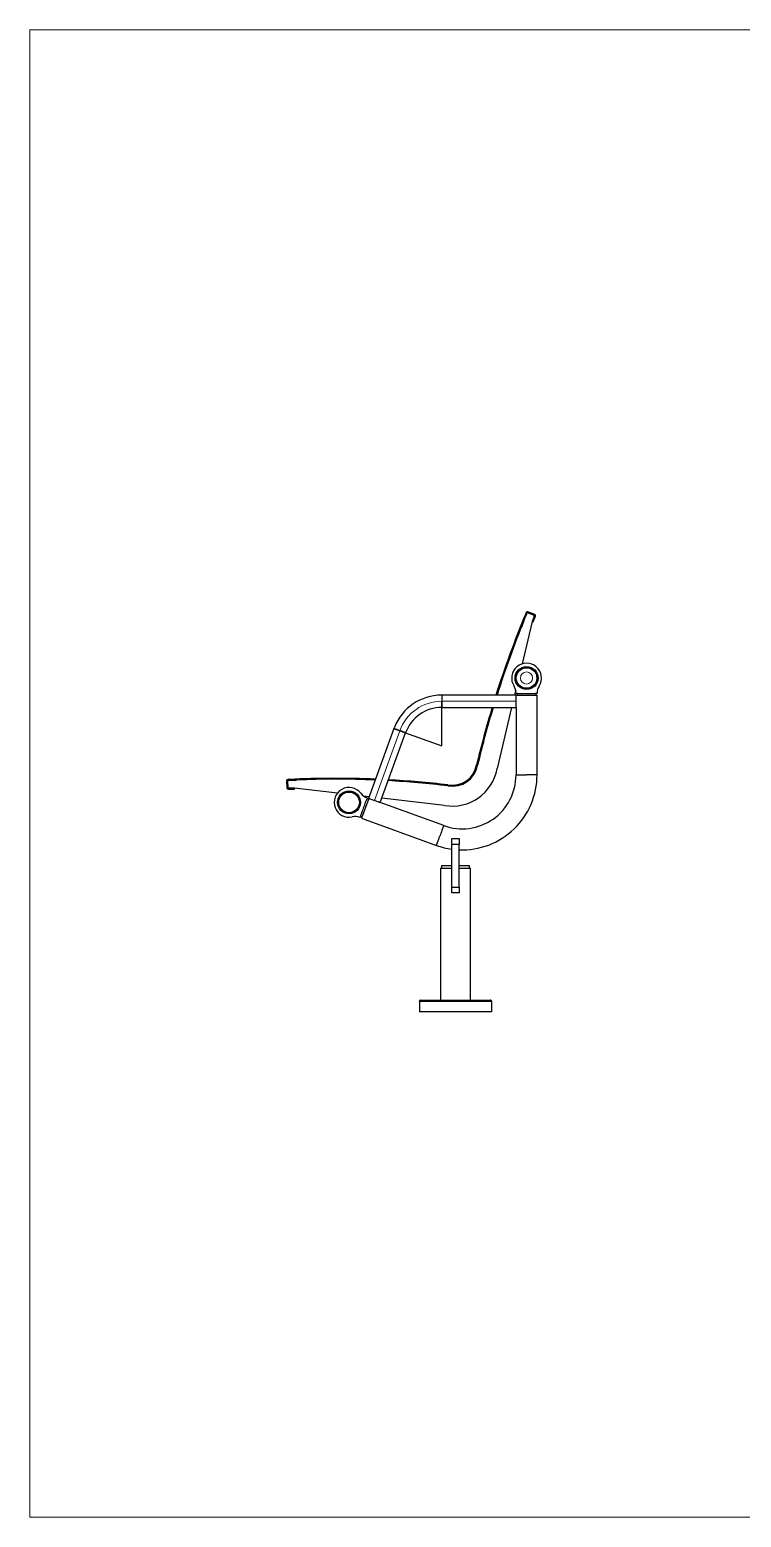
# Model space of a CAD drawing. Header units: millimetres. Extents: x 0.6 to 29.2, y 0.5 to 20.5.
# Drawn here: x 0.57 to 10.14, y 0.52 to 20.52 of the extents above; entities that cross this region are included whole.
import ezdxf

# ---------------------------------------------------------------- set-up
doc = ezdxf.new("R2010")
doc.units = ezdxf.units.MM
doc.linetypes.add('CENTER', pattern=[1.016, 0.635, -0.127, 0.127, -0.127])
doc.layers.add('BEND', color=5, linetype='CENTER')

msp = doc.modelspace()

# ---------------------------------------------------------------- linework, layer by layer
at = {"color": 7, "linetype": 'Continuous', "lineweight": 0}
for p, q in [((29.1729, 20.5213), (0.5729, 20.5213)), ((0.5729, 0.5213), (0.5729, 20.5213)), ((6.114, 11.492), (7.114, 11.492)), ((6.114, 11.492), (7.114, 11.492)), ((5.5502, 11.0972), (5.2082, 10.1575)), ((5.5502, 11.0972), (5.2082, 10.1575)), ((29.1729, 0.5213), (0.5729, 0.5213))]:
    msp.add_line(p, q, dxfattribs=at)
for p, q in [((7.2197, 12.5746), (7.2602, 12.6729)), ((7.2513, 12.6861), (7.2434, 12.6673)), ((7.2434, 12.6673), (7.2527, 12.6635)), ((7.2605, 12.6822), (7.2513, 12.6861)), ((7.2605, 12.6822), (7.2527, 12.6635)), ((7.2748, 12.6958), (7.271, 12.6865)), ((7.3608, 12.6491), (7.271, 12.6865)), ((7.3647, 12.6584), (7.2748, 12.6958)), ((7.2777, 12.6801), (7.3515, 12.6494)), ((7.3587, 12.6319), (7.3304, 12.5639)), ((7.3335, 12.5627), (7.3651, 12.6387)), ((7.3427, 12.5588), (7.3744, 12.6348)), ((7.3608, 12.6491), (7.3647, 12.6584)), ((7.3744, 12.6348), (7.3651, 12.6387)), ((7.3304, 12.5639), (7.195, 11.9959)), ((7.3335, 12.5627), (7.3427, 12.5588)), ((7.1778, 11.9237), (7.1777, 11.9233)), ((7.1102, 11.6404), (7.0947, 11.5753)), ((7.1328, 11.7349), (7.1326, 11.7344)), ((7.114, 11.5753), (6.114, 11.5753)), ((6.114, 11.5753), (6.114, 11.4087)), ((6.114, 11.4087), (7.114, 11.4087)), ((7.055, 11.4087), (6.8594, 10.5884)), ((7.1338, 11.5953), (7.114, 11.5953)), ((7.114, 11.4087), (7.114, 11.5753)), ((7.114, 11.5753), (7.3967, 11.5753)), ((7.114, 11.4087), (7.114, 10.502)), ((7.1274, 11.5953), (7.1274, 11.5753)), ((7.1338, 11.5953), (7.3769, 11.5953)), ((7.3967, 11.5953), (7.3769, 11.5953)), ((7.3834, 11.5753), (7.3834, 11.5953)), ((7.3967, 10.502), (7.3967, 11.5753)), ((5.4719, 11.1257), (5.1299, 10.186)), ((5.2872, 10.131), (5.6285, 11.0687)), ((6.5937, 10.6362), (6.5839, 10.638)), ((6.5841, 10.639), (6.5938, 10.6367)), ((4.0382, 10.4236), (4.0283, 10.4232)), ((4.0283, 10.4232), (4.0326, 10.3259)), ((4.0382, 10.4236), (4.0426, 10.3264)), ((4.0456, 10.3352), (4.042, 10.4151)), ((4.0657, 10.4429), (4.0454, 10.4419)), ((4.0454, 10.4419), (4.0459, 10.432)), ((4.0662, 10.4329), (4.0459, 10.432)), ((4.0547, 10.429), (4.1609, 10.4335)), ((4.0662, 10.4329), (4.0657, 10.4429)), ((7.114, 10.502), (7.2554, 10.502)), ((7.3967, 10.502), (7.2554, 10.502)), ((4.0326, 10.3259), (4.0426, 10.3264)), ((4.051, 10.3187), (4.1332, 10.3224)), ((4.051, 10.3187), (4.0514, 10.3088)), ((4.0514, 10.3088), (4.1337, 10.3125)), ((4.1331, 10.3258), (4.0595, 10.3225)), ((4.7119, 10.2587), (4.1331, 10.3258)), ((4.1337, 10.3125), (4.1332, 10.3224)), ((5.1384, 10.2094), (5.0654, 10.2178)), ((6.1961, 10.3583), (6.1972, 10.3682)), ((6.1983, 10.368), (6.1965, 10.3582)), ((5.1317, 10.1867), (5.0353, 9.9219)), ((5.1132, 10.1944), (5.1065, 10.1758)), ((5.1274, 10.175), (5.1087, 10.1818)), ((6.1406, 9.8204), (5.2872, 10.131)), ((6.1505, 10.0921), (5.3086, 10.1896)), ((5.0233, 9.9473), (5.0165, 9.9287)), ((5.0211, 9.9413), (5.0399, 9.9344)), ((5.0353, 9.9219), (6.0439, 9.5548)), ((6.2493, 9.6483), (6.3493, 9.6483)), ((6.2493, 9.5683), (6.2493, 9.6483)), ((6.3493, 9.6483), (6.3493, 9.5683)), ((6.3493, 9.5683), (6.2493, 9.5683)), ((6.2493, 8.995), (6.2493, 9.5683)), ((6.3493, 8.995), (6.3493, 9.5683)), ((6.0983, 9.2483), (6.0983, 7.475)), ((6.0983, 9.2483), (6.1263, 9.2483)), ((6.1093, 9.2817), (6.1093, 9.2483)), ((6.1806, 9.2817), (6.1093, 9.2817)), ((6.1263, 9.2483), (6.2493, 9.2483)), ((6.2493, 9.2817), (6.1806, 9.2817)), ((6.4893, 9.2817), (6.3493, 9.2817)), ((6.3493, 9.2483), (6.5003, 9.2483)), ((6.4893, 9.2483), (6.4893, 9.2817)), ((6.5003, 7.475), (6.5003, 9.2483)), ((6.2493, 8.995), (6.3493, 8.995)), ((6.2493, 8.915), (6.2493, 8.995)), ((6.3493, 8.915), (6.2493, 8.915)), ((6.3493, 8.995), (6.3493, 8.915)), ((5.816, 7.4603), (5.816, 7.315)), ((5.816, 7.4603), (6.7827, 7.4603)), ((5.8307, 7.475), (6.768, 7.475)), ((6.7827, 7.4603), (6.7827, 7.315)), ((6.7827, 7.315), (5.816, 7.315))]:
    msp.add_line(p, q)
at = {"flags": 128}
for points in [[(5.4719, 11.1257), (5.4722, 11.1256), (5.4744, 11.1248), (5.4789, 11.1232), (5.4853, 11.1208), (5.4937, 11.1178), (5.5036, 11.1142), (5.515, 11.1101), (5.5273, 11.1056), (5.5403, 11.1008), (5.5535, 11.096), (5.5667, 11.0912), (5.5794, 11.0866), (5.5913, 11.0823), (5.6019, 11.0784), (5.6111, 11.075), (5.6186, 11.0723), (5.624, 11.0703), (5.6274, 11.0691), (5.6285, 11.0687)], [(5.6285, 11.0687), (5.6282, 11.0688), (5.626, 11.0696), (5.6216, 11.0712), (5.6151, 11.0736), (5.6067, 11.0766), (5.5968, 11.0803), (5.5855, 11.0844), (5.5731, 11.0889), (5.5602, 11.0936), (5.5469, 11.0984), (5.5337, 11.1032), (5.521, 11.1078), (5.5091, 11.1122), (5.4985, 11.116), (5.4893, 11.1194), (5.4818, 11.1221), (5.4764, 11.1241), (5.473, 11.1253), (5.4719, 11.1257)], [(5.0233, 9.9473), (5.0247, 9.9512), (5.0275, 9.9588), (5.0309, 9.9682), (5.035, 9.9795), (5.0396, 9.9922), (5.0447, 10.0062), (5.0502, 10.0213), (5.056, 10.0371), (5.0619, 10.0533), (5.0679, 10.0698), (5.0738, 10.086), (5.0795, 10.1018), (5.085, 10.1169), (5.0901, 10.1309), (5.0948, 10.1436), (5.0988, 10.1549), (5.1023, 10.1643), (5.105, 10.1719), (5.1065, 10.1758)], [(5.1313, 10.1855), (5.131, 10.1856), (5.1299, 10.186)], [(5.2831, 10.1303), (5.2795, 10.1316), (5.2731, 10.1339), (5.2647, 10.1369), (5.2548, 10.1406), (5.2434, 10.1447), (5.2311, 10.1492), (5.2181, 10.1539), (5.2049, 10.1587), (5.1917, 10.1635), (5.179, 10.1682), (5.1671, 10.1725), (5.1565, 10.1764), (5.1473, 10.1797), (5.1398, 10.1824), (5.1344, 10.1844), (5.1333, 10.1848)], [(6.1406, 9.8204), (6.1402, 9.8193), (6.139, 9.8159), (6.1369, 9.8103), (6.1341, 9.8026), (6.1306, 9.793), (6.1265, 9.7815), (6.1217, 9.7685), (6.1164, 9.754), (6.1108, 9.7384), (6.1048, 9.722), (6.0986, 9.7049), (6.0923, 9.6876)], [(6.0439, 9.5548), (6.0443, 9.5559), (6.0456, 9.5593), (6.0476, 9.5649), (6.0504, 9.5726), (6.0539, 9.5822), (6.0581, 9.5937), (6.0628, 9.6068), (6.0681, 9.6212), (6.0738, 9.6368), (6.0798, 9.6532), (6.086, 9.6703), (6.0923, 9.6876)]]:
    msp.add_lwpolyline(points, dxfattribs=at)
for centre, radius in [((7.2554, 11.8052), 0.155), ((7.2554, 11.8052), 0.1417), ((7.2554, 11.8052), 0.1413), ((7.2554, 11.8052), 0.1387), ((4.8677, 10.1333), 0.155), ((4.8677, 10.1333), 0.1417), ((4.8677, 10.1333), 0.1413), ((4.8677, 10.1333), 0.1387)]:
    msp.add_circle(centre, radius)
at = {"color": 7, "linetype": 'Continuous', "lineweight": 0}
msp.add_circle((7.2554, 11.8052), 0.0816, dxfattribs=at)
msp.add_circle((7.2554, 11.8052), 0.0816, dxfattribs=at)
msp.add_circle((7.2554, 11.8052), 0.0816, dxfattribs=at)
for centre, radius, start, end in [((19.5533, 7.5442), 13.3333, 157.40381, 162.40196), ((19.5533, 7.5442), 13.3233, 157.40381, 162.38832), ((7.2679, 12.6791), 0.018, 67.40381, 157.40381), ((7.2725, 12.6678), 0.0133, 67.40381, 157.58508), ((7.2679, 12.6791), 0.008, 67.40381, 157.40381), ((7.3464, 12.6371), 0.0133, 337.40381, 67.40381), ((7.3577, 12.6417), 0.008, 337.40381, 67.40381), ((7.3577, 12.6417), 0.018, 337.40381, 67.40381), ((19.5533, 7.5443), 13.32, 157.81161, 162.38437), ((7.2554, 11.8052), 0.2, 327.49249, 212.50751), ((6.9386, 11.6034), 0.1756, 357.38562, 32.50751), ((7.5721, 11.6034), 0.1756, 147.49249, 182.61438), ((6.114, 10.892), 0.6833, 90, 158.5461), ((6.114, 10.892), 0.5167, 90, 160), ((19.5533, 7.5442), 13.3333, 163.15179, 166.57867), ((19.5533, 7.5442), 13.3233, 163.13877, 166.57867), ((19.5533, 7.5443), 13.32, 163.13502, 166.58149), ((6.114, 10.892), 0.6833, 158.5461, 160), ((6.2557, 10.6964), 0.3467, 260.12126, 349.8635), ((6.2557, 10.6964), 0.3433, 260.08097, 349.90378), ((6.2557, 10.6964), 0.3333, 260.08097, 349.90378), ((6.6016, 10.6348), 0.018, 166.57867, 169.90378), ((6.6016, 10.6348), 0.008, 166.57867, 169.90378), ((4.0462, 10.424), 0.018, 92.58094, 182.58094), ((4.0462, 10.424), 0.008, 92.58094, 182.58094), ((4.0553, 10.4157), 0.0133, 92.58094, 182.58094), ((4.6661, -2.8769), 13.3333, 87.60194, 92.58094), ((4.6661, -2.8769), 13.3233, 87.61559, 92.58094), ((4.6913, -2.2224), 12.667, 87.60792, 92.39967), ((4.6913, -2.2224), 12.667, 83.17674, 86.8187), ((4.6661, -2.8769), 13.3233, 83.40609, 86.86513), ((4.6661, -2.8769), 13.3333, 83.40609, 86.8521), ((6.3887, 10.502), 0.7253, 250, 0), ((6.2557, 10.6964), 0.6133, 260.12126, 349.8635), ((6.3887, 10.502), 1.008, 267.76241, 0), ((4.0506, 10.3267), 0.018, 182.58094, 272.58094), ((4.0506, 10.3267), 0.008, 182.58094, 272.58094), ((4.0589, 10.3358), 0.0133, 182.58094, 272.58094), ((4.8677, 10.1333), 0.2, 37.49249, 282.50751), ((5.1657, 10.3619), 0.1756, 217.49249, 252.61438), ((6.1952, 10.3503), 0.008, 80.08097, 83.40609), ((6.1952, 10.3503), 0.018, 80.08097, 83.40609), ((4.949, 9.7666), 0.1756, 67.38562, 102.50751), ((6.3887, 10.502), 1.008, 250, 262.05342)]:
    msp.add_arc(centre, radius, start, end)
msp.add_arc((6.114, 10.892), 0.6, 90, 160, dxfattribs=at)
msp.add_arc((6.114, 10.892), 0.6, 90, 160, dxfattribs=at)
for points, knots in [([(5.8307, 7.475), (5.8294, 7.4748), (5.8269, 7.4743), (5.8232, 7.4708), (5.8196, 7.4659), (5.8172, 7.4621), (5.816, 7.4603)], [0, 0, 0, 0, 0.2533536, 0.50823945, 0.76311855, 1, 1, 1, 1]), ([(5.816, 7.4603), (5.8162, 7.4622), (5.8167, 7.4661), (5.8201, 7.4709), (5.8249, 7.4743), (5.8287, 7.4748), (5.8307, 7.475)], [0, 0, 0, 0, 0.25000289, 0.49999652, 0.74999943, 1, 1, 1, 1]), ([(6.7827, 7.4603), (6.7814, 7.4623), (6.779, 7.4661), (6.7752, 7.471), (6.7716, 7.4744), (6.7692, 7.4748), (6.768, 7.475)], [0, 0, 0, 0, 0.2507593, 0.5056331, 0.7605319, 1, 1, 1, 1]), ([(6.768, 7.475), (6.7699, 7.4748), (6.7738, 7.4743), (6.7786, 7.4709), (6.782, 7.4661), (6.7824, 7.4622), (6.7827, 7.4603)], [0, 0, 0, 0, 0.2499986, 0.5000031, 0.7499968, 1, 1, 1, 1])]:
    msp.add_open_spline(points, degree=3, knots=knots)
at = {"layer": 'BEND'}
for p, q in [((6.114, 10.892), (6.114, 11.492)), ((6.114, 10.892), (6.114, 11.492)), ((5.5502, 11.0972), (6.114, 10.892)), ((5.5502, 11.0972), (6.114, 10.892))]:
    msp.add_line(p, q, dxfattribs=at)

doc.saveas('drawing.dxf')
